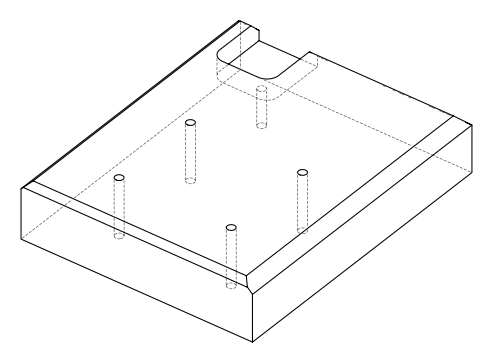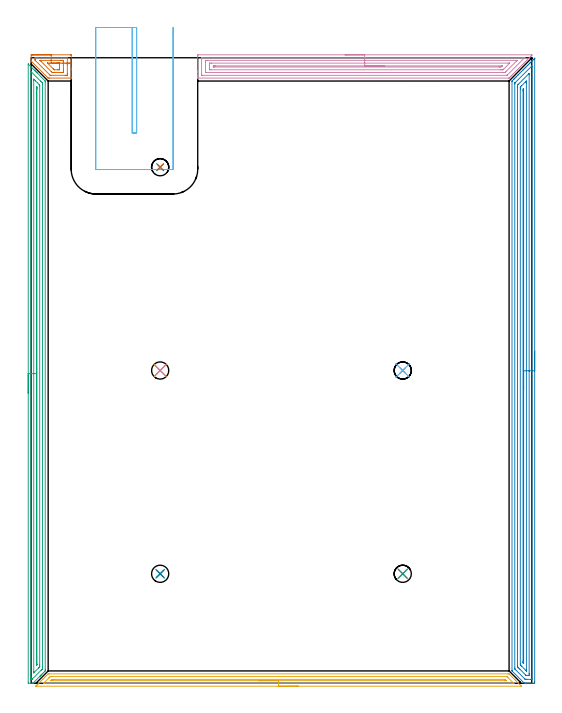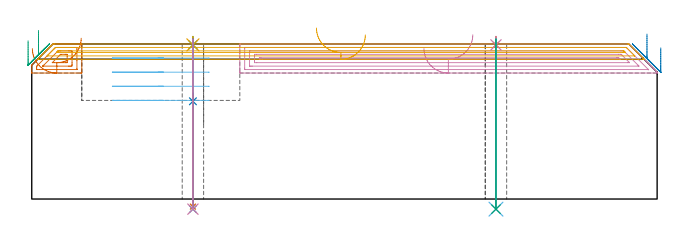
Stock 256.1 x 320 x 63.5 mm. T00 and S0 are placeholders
(PLAN: 16 operations, 5 tool changes, 40.6 min)
(1 AREA_MILL | FG_CHAMFER_SURFACE | UGT0205_001 | 0.87 min | 1913 mm3)
(2 AREA_MILL_1 | FG_CHAMFER_SURFACE_1 | UGT0205_001 | 12.66 min | 21537 mm3)
(3 AREA_MILL_2 | FG_CHAMFER_SURFACE_2 | UGT0205_001 | 10.08 min | 11774 mm3)
(4 AREA_MILL_3 | FG_CHAMFER_SURFACE_3 | UGT0205_001 | 6.8 min | 12020 mm3)
(5 AREA_MILL_4 | FG_CHAMFER_SURFACE_4 | UGT0205_001 | 5.98 min | 4758 mm3)
(6 MILL_SLOT | SLOT_PARTIAL_RECTANGULAR | UGT0201_107 | Follow Part, ap 6.25, ae 75% | 2.8 min | 101661 mm3)
(7 SPOT_DRILL | STEP1HOLE | NXT0321_9005460120000 | 0.03 min | 0 mm3)
(8 SPOT_DRILL_1 | STEP1HOLE_1 | NXT0321_9005460120000 | 0.03 min | 1 mm3)
(9 SPOT_DRILL_2 | STEP1HOLE_2 | NXT0321_9005460120000 | 0.03 min | 4 mm3)
(10 SPOT_DRILL_3 | STEP1HOLE_3 | NXT0321_9005460120000 | 0.03 min | 2 mm3)
(11 SPOT_DRILL_4 | STEP1HOLE_4 | NXT0321_9005460120000 | 0.03 min | 11 mm3)
(12 DRILL_THROUGH_HOLE_INTO_CENTER | STEP1HOLE | UGT0301_204 | 0.28 min | 3851 mm3)
(13 DRILL_THROUGH_HOLE_INTO_CENTER_1 | STEP1HOLE_1 | NXT0301_059 | 0.19 min | 2448 mm3)
(14 DRILL_THROUGH_HOLE_INTO_CENTER_2 | STEP1HOLE_2 | UGT0301_204 | 0.28 min | 3847 mm3)
(15 DRILL_THROUGH_HOLE_INTO_CENTER_3 | STEP1HOLE_3 | UGT0301_204 | 0.28 min | 3845 mm3)
(16 DRILL_THROUGH_HOLE_INTO_CENTER_4 | STEP1HOLE_4 | UGT0301_204 | 0.28 min | 3850 mm3)
(TOOL UGT0205_001 | Chamfer Mill 20 x 3 x 45 deg. | D20 FL50 Z2)
(TOOL UGT0201_107 | End Mill 25 mm | D25 FL25 Z2)
(TOOL NXT0321_9005460120000 | NC Spot Drill, 142deg, 12mm, Carbide, Uncoated | D12 PA142 FL30 Z2)
(TOOL UGT0301_204 | Twist Drill 8.8 mm | D8.8 PA118 FL80 Z2)
(TOOL NXT0301_059 | Carbide Drill 8.8mm [860.1-0880-026A1-MM 2214] | D8.8 PA140 FL47 Z2)
(OP 1 AREA_MILL)
G17 G21 G94 G90
T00 M6
G54
G17 G0 G90 X0.25 Y321.5 S1061 M3
G43 Z73.5 H0
Z61.6
G94 G1 X0.288 Z60.728 F250.
X0.402 Z59.864
X0.591 Z59.012
X0.853 Z58.18
X1.187 Z57.374
X1.59 Z56.6
X2.058 Z55.864
X2.59 Z55.172
X3.179 Z54.529
X3.822 Z53.94
X4.514 Z53.408
X5.25 Z52.94
X6.024 Z52.537
X6.83 Z52.203
X7.662 Z51.941
X8.513 Z51.752
X9.378 Z51.638
X10.25 Z51.6
X19.991
X20.287 Y321.496 Z51.602
X20.49 Y321.491 Z51.605
X20.5 Y321.281 Z51.815
Y314.658 Z58.436
Y313.899 Z59.199
Y313.766 Z59.332
Y309.778 Z63.32
X20.493 Y309.62 Z63.474
X20.49 Y309.604 Z63.49
X20.434 Y309.6 Z63.5
X9.364
X8.705 Y309.602 Z63.487
X8.561 Y309.738 Z63.36
X0.063 Y318.237 Z54.863
X0.01 Y318.301 Z54.797
X0. Y318.492 Z54.607
X0.001 Y321.492 Z51.606
X0.066 Y321.5 Z51.6
X10.25
Y320.086 Z53.014
X18.295 Y320.085 Z53.015
X18.446 Y320.081 Z53.019
X18.484 Y320.079 Z53.021
X18.491 Y320.072 Z53.028
X18.496 Y320.05 Z53.05
X18.499 Y320.01 Z53.09
X18.5 Y319.728 Z53.372
Y316.442 Z56.658
X18.499 Y311.701 Z61.399
X18.492 Y311.09 Z62.01
X18.49 Y311.026 Z62.074
X18.371 Y311.019 Z62.081
X18.294 Y311.015 Z62.085
X18.22
X17.41 Y311.014 Z62.086
X10.174 Y311.015 Z62.085
X10.024 Y311.017 Z62.083
X9.739 Y311.023 Z62.077
X9.666 Y311.09 Z62.01
X9.364 Y311.386 Z61.714
X2.28 Y318.47 Z54.63
X2.122 Y318.632 Z54.468
X2.046 Y318.715 Z54.385
X2.01 Y318.757 Z54.343
X2.007 Y318.836 Z54.264
X2.002 Y319.118 Z53.982
X2.001 Y319.399 Z53.701
X2.008 Y320.01 Z53.09
X2.01 Y320.074 Z53.026
X2.129 Y320.081 Z53.019
X2.206 Y320.085 Z53.015
X2.28
X3.09 Y320.086 Z53.014
X10.25
Y318.672 Z54.428
X15.121 Y318.671 Z54.429
X15.563
X16.009 Y318.669 Z54.431
X16.449 Y318.664 Z54.436
X16.495 Y318.226 Z54.874
X16.498 Y318.176 Z54.924
X16.5 Y317.334 Z55.766
Y313.766 Z59.334
X16.498 Y312.874 Z60.226
X16.497 Y312.826 Z60.274
X16.449 Y312.436 Z60.664
X16.003 Y312.431 Z60.669
X15.563 Y312.429 Z60.671
X15.12
X11.578 Y312.428 Z60.672
X11.136 Y312.429 Z60.671
X10.988 Y312.43 Z60.67
X10.87 Y312.432 Z60.668
X10.796 Y312.435 Z60.665
X10.739 Y312.472 Z60.628
X10.326 Y312.874 Z60.226
X10.25 Y312.949 Z60.151
X4.937 Y318.263 Z54.837
X4.562 Y318.646 Z54.454
X4.546 Y318.665 Z54.435
X4.549 Y318.667 Z54.433
X4.579 Y318.67 Z54.43
X4.619 Y318.671 Z54.429
X4.658
X10.25 Y318.672 Z54.428
Y317.257 Z55.843
X13.792
X13.868
X14.225 Y317.255 Z55.845
X14.403 Y317.253 Z55.847
X14.484 Y317.251 Z55.849
X14.49 Y317.191 Z55.909
X14.499 Y316.622 Z56.478
Y314.658 Z58.442
X14.495 Y313.95 Z59.15
X14.49 Y313.85 Z59.25
X14.399 Y313.848 Z59.252
X14.197 Y313.845 Z59.255
X13.792 Y313.843 Z59.257
X13.716
X11.944 Y313.844 Z59.256
X11.845 Y313.848 Z59.252
X11.824 Y313.849 Z59.251
X11.748 Y313.912 Z59.188
X11.563 Y314.092 Z59.008
X11.279 Y314.371 Z58.729
X8.479 Y317.17 Z55.93
X8.431 Y317.221 Z55.879
X8.423 Y317.231 Z55.869
X8.413 Y317.25 Z55.85
X8.479 Y317.253 Z55.847
X8.557 Y317.255 Z55.845
X9.364 Y317.257 Z55.843
X10.25
X11.122 Z55.881
X11.986 Z55.995
X12.838 Z56.183
X13.67 Z56.446
X14.476 Z56.78
X15.25 Z57.182
X15.986 Z57.651
X16.678 Z58.182
X17.321 Z58.772
X17.91 Z59.415
X18.442 Z60.107
X18.91 Z60.843
X19.313 Z61.616
X19.647 Z62.422
X19.909 Z63.254
X20.098 Z64.106
X20.212 Z64.971
X20.25 Z65.843
G0 Z73.5
M5
M2
(OP 2 AREA_MILL_1)
G17 G21 G94 G90
T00 M6
G54
G17 G0 G90 X257.6 Y169.85 S1061 M3
G43 Z73.5 H0
Z61.9
G94 G1 Y169.812 Z61.028 F250.
Y169.698 Z60.163
Y169.509 Z59.312
Y169.247 Z58.48
Y168.913 Z57.674
Y168.51 Z56.9
Y168.042 Z56.164
Y167.511 Z55.472
Y166.921 Z54.829
Y166.278 Z54.24
Y165.586 Z53.708
Y164.85 Z53.24
Y164.076 Z52.837
Y163.27 Z52.503
Y162.438 Z52.241
Y161.587 Z52.052
Y160.722 Z51.938
Y159.85 Z51.9
Y0.996
X257.599 Y0.601 Z51.901
X257.594 Y0.11 Z51.903
X257.591 Y0.009 Z51.905
X257.107 Y0. Z52.389
X256.818 Z52.677
X256.222 Z53.272
X254.761 Z54.736
X253.569 Z55.926
X252.954 Z56.546
X252.684 Z56.815
X252.549 Y0.001 Z56.951
X252.295 Y0.01 Z57.202
X252.242 Y0.06 Z57.256
X252.144 Y0.155 Z57.354
X246.158 Y6.142 Z63.341
X246.013 Y6.291 Z63.481
X246.004 Y6.304 Z63.489
X246. Y6.4 Z63.5
Y307.947
X246.004 Y308.095 Z63.489
X246.019 Y308.116 Z63.474
X246.24 Y308.34 Z63.26
X246.936 Y309.037 Z62.561
X247.074 Y309.174 Z62.426
X247.185 Y309.285 Z62.315
X247.378 Y309.479 Z62.12
X247.481 Y309.583 Z62.016
X247.82 Y309.921 Z61.677
X247.936 Y310.036 Z61.563
X248.077 Y310.177 Z61.422
X248.262 Y310.363 Z61.235
X248.373 Y310.475 Z61.124
X248.969 Y311.069 Z60.53
X249.147 Y311.248 Z60.351
X249.861 Y311.962 Z59.638
X250.031 Y312.133 Z59.466
X250.753 Y312.854 Z58.746
X250.916 Y313.017 Z58.581
X251.645 Y313.746 Z57.854
X251.8 Y313.902 Z57.697
X252.237 Y314.338 Z57.262
X252.538 Y314.638 Z56.961
X252.684 Y314.786 Z56.812
X253.127 Y315.227 Z56.373
X253.43 Y315.53 Z56.069
X253.569 Y315.671 Z55.927
X253.971 Y316.071 Z55.529
X254.053 Y316.153 Z55.447
X254.322 Y316.422 Z55.177
X254.453 Y316.555 Z55.043
X254.833 Y316.933 Z54.667
X254.961 Y317.061 Z54.539
X255.214 Y317.315 Z54.285
X255.338 Y317.44 Z54.158
X255.695 Y317.795 Z53.804
X255.869 Y317.969 Z53.631
X256.106 Y318.207 Z53.392
X256.222 Y318.324 Z53.274
X256.558 Y318.658 Z52.942
X256.777 Y318.877 Z52.723
X256.998 Y319.099 Z52.5
X257.107 Y319.209 Z52.389
X257.549 Y319.649 Z51.951
X257.595 Y319.694 Z51.905
X257.598 Z51.901
X257.6 Z51.9
Y159.85
X256.186 Z53.314
Y2.386
X256.184 Y2.172 Z53.316
X256.182 Y2.065 Z53.318
X256.179 Y2.021 Z53.321
X256.102 Y2.01 Z53.398
X255.718 Y2.002 Z53.782
X253.569 Y2. Z55.931
X253.066 Y2.001 Z56.434
X252.876 Y2.006 Z56.624
X252.781 Y2.01 Z56.719
X252.733 Y2.029 Z56.767
X252.684 Y2.072 Z56.816
X252.365 Y2.386 Z57.135
X247.904 Y6.846 Z61.596
X247.541 Y7.217 Z61.959
X247.438 Y7.324 Z62.062
X247.421 Y7.383 Z62.079
X247.418 Y7.488 Z62.082
X247.414 Y7.701 Z62.086
Y306.609
X247.419 Y307.036 Z62.081
X247.421 Y307.058 Z62.079
X247.433 Y307.076 Z62.067
X247.463 Y307.111 Z62.037
X247.52 Y307.17 Z61.98
X247.613 Y307.264 Z61.887
X255.966 Y315.616 Z53.534
X256.053 Y315.701 Z53.447
X256.141 Y315.784 Z53.359
X256.171 Y315.81 Z53.329
X256.184 Y315.569 Z53.316
X256.185 Y315.53 Z53.315
X256.186 Y315.467 Z53.314
Y159.85
X254.772 Z54.728
X254.771 Y5.062 Z54.729
X254.77 Y4.742 Z54.73
X254.766 Y4.17 Z54.734
X254.764 Y4.019 Z54.736
X254.616 Y4.006 Z54.884
X254.453 Y4.003 Z55.047
X253.737 Y4. Z55.763
X253.569 Y4.001 Z55.931
X253.401 Y4.002 Z56.099
X253.288 Y4.006 Z56.212
X253.201 Y4.01 Z56.299
X253.168 Y4.04 Z56.332
X253.031 Y4.17 Z56.469
X250.031 Y7.168 Z59.469
X249.461 Y7.738 Z60.039
X249.147 Y8.057 Z60.353
X248.863 Y8.348 Z60.637
X248.835 Y8.386 Z60.665
X248.833 Y8.438 Z60.667
X248.83 Y8.524 Z60.67
X248.829 Y8.631 Z60.671
Y8.952
Y304.824
X248.83 Y305.144 Z60.67
X248.835 Y305.717 Z60.665
X248.839 Y306.027 Z60.661
X249.147 Y306.345 Z60.353
X249.277 Y306.477 Z60.223
X254.762 Y311.962 Z54.738
X254.765 Z54.735
X254.77 Y311.754 Z54.73
X254.771 Y311.641 Z54.729
X254.772 Y159.85 Z54.728
X253.357 Z56.143
Y6.846
X253.355 Y6.34 Z56.145
X253.354 Y6.313 Z56.146
X253.352 Y6.31 Z56.148
X253.344 Y6.315 Z56.156
X253.267 Y6.386 Z56.233
X253.113 Y6.537 Z56.387
X250.916 Y8.734 Z58.584
X250.525 Y9.131 Z58.975
X250.329 Y9.332 Z59.171
X250.25 Y9.43 Z59.25
X250.248 Y9.523 Z59.252
X250.243 Y10.201 Z59.257
Y303.932
X250.244 Y304.609 Z59.256
X250.247 Y304.824 Z59.253
X250.25 Y304.989 Z59.25
X250.358 Y305.102 Z59.142
X250.498 Y305.246 Z59.002
X250.916 Y305.667 Z58.584
X252.827 Y307.578 Z56.673
X253.162 Y307.912 Z56.338
X253.224 Y307.971 Z56.276
X253.298 Y308.038 Z56.202
X253.351 Y308.082 Z56.149
X253.352 Y307.997 Z56.148
X253.356 Y307.715 Z56.144
X253.357 Y307.501 Z56.143
Y306.975
Y159.85
X251.943 Z57.557
Y10.271
X251.942 Y10.223 Z57.558
X251.939 Y10.185 Z57.561
X251.938 Y10.175 Z57.562
X251.918 Y10.191 Z57.582
X251.8 Y10.304 Z57.7
X251.693 Y10.415 Z57.807
X251.664 Y10.456 Z57.836
X251.661 Y10.488 Z57.839
X251.659 Y10.557 Z57.841
X251.657 Y11.307 Z57.843
Y11.451
Y303.04
X251.658 Y303.183 Z57.842
X251.664 Y303.932 Z57.836
X251.721 Y304.012 Z57.779
X251.8 Y304.096 Z57.7
X251.886 Y304.18 Z57.614
X251.933 Y304.223 Z57.567
X251.937 Y304.172 Z57.563
X251.94 Y304.077 Z57.56
X251.942 Y303.932 Z57.558
X251.943 Y303.788 Z57.557
Y159.85
Y158.979 Z57.595
Y158.114 Z57.709
Y157.262 Z57.898
Y156.43 Z58.16
Y155.624 Z58.494
Y154.85 Z58.897
Y154.114 Z59.365
Y153.422 Z59.896
Y152.779 Z60.486
Y152.19 Z61.129
Y151.659 Z61.821
Y151.19 Z62.557
Y150.787 Z63.331
Y150.453 Z64.137
Y150.191 Z64.969
Y150.002 Z65.82
Y149.888 Z66.685
Y149.85 Z67.557
G0 Z73.5
M5
M2
(OP 3 AREA_MILL_2)
G17 G21 G94 G90
T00 M6
G54
G17 G0 G90 X-1.5 Y148.4 S1061 M3
G43 Z73.5 H0
Z64.8
G94 G1 Y148.438 Z63.928 F250.
Y148.552 Z63.064
Y148.74 Z62.212
Y149.003 Z61.38
Y149.337 Z60.574
Y149.739 Z59.8
Y150.208 Z59.064
Y150.739 Z58.372
Y151.329 Z57.729
Y151.972 Z57.14
Y152.664 Z56.608
Y153.4 Z56.14
Y154.174 Z55.737
Y154.98 Z55.403
Y155.812 Z55.141
Y156.663 Z54.952
Y157.528 Z54.838
Y158.4 Z54.8
X-1.499 Y316.77 Z54.799
X-1.494 Y316.782 Z54.803
X-1.473 Y316.77 Z54.825
X-1.382 Y316.682 Z54.917
X1.599 Y313.701 Z57.899
X1.809 Y313.492 Z58.107
X1.972 Y313.33 Z58.267
X2.13 Y313.171 Z58.427
X2.256 Y313.045 Z58.554
X2.411 Y312.891 Z58.706
X2.561 Y312.74 Z58.858
X2.703 Y312.598 Z59.001
X2.85 Y312.452 Z59.145
X2.992 Y312.309 Z59.29
X3.15 Y312.151 Z59.448
X3.289 Y312.013 Z59.585
X7.172 Y308.129 Z63.471
X7.193 Y308.096 Z63.493
X7.2 Y307.641 Z63.5
Y6.883
X7.202 Y6.305 Z63.483
X7.049 Y6.147 Z63.344
X6.207 Y5.307 Z62.507
X5.549 Y4.648 Z61.848
X5.102 Y4.201 Z61.401
X5.044 Y4.143 Z61.341
X4.989 Y4.089 Z61.288
X4.804 Y3.903 Z61.103
X4.752 Y3.85 Z61.049
X4.702 Y3.801 Z61.001
X4.506 Y3.605 Z60.805
X4.459 Y3.558 Z60.756
X4.414 Y3.514 Z60.713
X4.208 Y3.307 Z60.507
X1.228 Y0.328 Z57.527
X1.094 Y0.193 Z57.391
X0.927 Y0.03 Z57.225
X0.896 Y0.007 Z57.193
X0.875 Y0.003 Z57.173
X0.853 Y0. Z57.151
X-0.222 Z56.072
X-1.45 Y0.001 Z54.847
X-1.491 Y0.003 Z54.805
X-1.5 Y0.382 Z54.8
Y158.4
X-0.086 Z56.214
X-0.085 Y312.598 Z56.215
X-0.083 Y312.845 Z56.217
X-0.08 Y312.905 Z56.22
X-0.079 Y312.917 Z56.221
X-0.061 Y312.902 Z56.239
X-0.006 Y312.852 Z56.294
X0.252 Y312.598 Z56.552
X4.722 Y308.129 Z61.022
X5.044 Y307.804 Z61.344
X5.605 Y307.235 Z61.905
X5.779 Y307.041 Z62.079
X5.781 Y306.857 Z62.081
X5.785 Y306.48 Z62.085
Y7.916
X5.779 Y7.356 Z62.079
X5.762 Y7.324 Z62.062
X5.713 Y7.269 Z62.013
X5.629 Y7.182 Z61.929
X5.333 Y6.883 Z61.633
X5.188 Y6.737 Z61.488
X0.758 Y2.309 Z57.058
X0.656 Y2.209 Z56.956
X0.457 Y2.019 Z56.757
X0.179 Y2.005 Z56.479
X-0.011 Y2.004 Z56.289
X-0.045 Y2.005 Z56.255
X-0.076 Y2.009 Z56.224
X-0.079 Y2.054 Z56.221
X-0.084 Y2.273 Z56.216
X-0.085 Y2.414 Z56.215
X-0.086 Y3.168 Z56.214
Y158.4
X1.328 Z57.628
X1.329 Y308.337 Z57.629
X1.33 Y309.022 Z57.63
X1.331 Y309.053 Z57.631
X1.373 Y309.022 Z57.673
X1.533 Y308.865 Z57.833
X2.272 Y308.129 Z58.572
X3.166 Y307.235 Z59.466
X4.059 Y306.341 Z60.359
X4.167 Y306.231 Z60.467
X4.354 Y306.035 Z60.654
X4.365 Y305.655 Z60.665
X4.369 Y305.447 Z60.669
X4.371 Y305.239 Z60.671
Y9.356
X4.369 Y8.671 Z60.669
X4.367 Y8.467 Z60.667
X4.365 Y8.397 Z60.665
X4.328 Y8.339 Z60.628
X4.167 Y8.171 Z60.467
X3.973 Y7.974 Z60.273
X3.778 Y7.777 Z60.078
X1.399 Y5.399 Z57.699
X1.359 Y5.362 Z57.659
X1.336 Y5.344 Z57.636
X1.335 Y5.345 Z57.635
X1.333 Y5.364 Z57.633
X1.329 Y5.781 Z57.629
Y5.989
X1.328 Y158.4 Z57.628
X2.743 Z59.043
Y304.215
X2.744 Y304.553 Z59.044
X2.746 Y304.891 Z59.046
X2.749 Y305.103 Z59.049
X2.757 Y305.183 Z59.057
X2.848 Y305.097 Z59.148
X2.898 Y305.046 Z59.198
X2.945 Y304.995 Z59.245
X2.95 Y304.898 Z59.25
X2.955 Y304.553 Z59.255
X2.957 Y304.334 Z59.257
Y303.997
Y9.903
X2.954 Y9.565 Z59.254
X2.951 Y9.456 Z59.251
X2.948 Y9.409 Z59.248
X2.934 Y9.393 Z59.234
X2.754 Y9.215 Z59.054
X2.749 Y9.216 Z59.049
X2.747 Y9.223 Z59.047
X2.744 Y9.565 Z59.044
X2.743 Y11.353 Z59.043
Y158.4
Y159.271 Z59.081
Y160.136 Z59.195
Y160.988 Z59.383
Y161.82 Z59.646
Y162.626 Z59.98
Y163.4 Z60.382
Y164.136 Z60.851
Y164.828 Z61.382
Y165.471 Z61.972
Y166.06 Z62.615
Y166.591 Z63.307
Y167.06 Z64.043
Y167.463 Z64.816
Y167.797 Z65.622
Y168.059 Z66.454
Y168.248 Z67.306
Y168.362 Z68.171
Y168.4 Z69.043
G0 Z73.5
M5
M2
(OP 4 AREA_MILL_3)
G17 G21 G94 G90
T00 M6
G54
G17 G0 G90 X160.615 Y321.5 S1061 M3
G43 Z73.5 H0
Z61.6
G94 G1 X160.653 Z60.728 F250.
X160.767 Z59.863
X160.956 Z59.012
X161.218 Z58.18
X161.552 Z57.374
X161.955 Z56.6
X162.423 Z55.864
X162.954 Z55.172
X163.544 Z54.529
X164.187 Z53.939
X164.879 Z53.408
X165.615 Z52.94
X166.389 Z52.537
X167.195 Z52.203
X168.027 Z51.941
X168.878 Z51.752
X169.743 Z51.638
X170.615 Z51.6
X256.03
X256.1 Y321.435 Z51.665
X256.115 Y321.42 Z51.68
X256.139 Y321.395 Z51.704
X256.157 Y321.375 Z51.723
X256.159 Y321.371 Z51.727
X256.1 Y321.247 Z51.852
X256.036 Y321.151 Z51.948
X255.967 Y321.07 Z52.029
X255.927 Y321.03 Z52.07
X255.672 Y320.775 Z52.325
X255.355 Y320.456 Z52.64
X254.785 Y319.887 Z53.212
X254.463 Y319.564 Z53.532
X253.898 Y319. Z54.1
X253.571 Y318.672 Z54.424
X253.011 Y318.113 Z54.987
X252.68 Y317.78 Z55.316
X252.124 Y317.226 Z55.874
X251.788 Y316.888 Z56.208
X251.237 Y316.339 Z56.761
X250.896 Y315.996 Z57.1
X250.35 Y315.451 Z57.648
X250.004 Y315.104 Z57.992
X249.463 Y314.564 Z58.536
X249.113 Y314.212 Z58.884
X248.576 Y313.677 Z59.423
X248.221 Y313.32 Z59.776
X247.689 Y312.79 Z60.31
X247.329 Y312.428 Z60.668
X246.802 Y311.902 Z61.197
X246.438 Y311.536 Z61.56
X245.915 Y311.015 Z62.085
X245.546 Y310.644 Z62.452
X245.028 Y310.128 Z62.972
X244.824 Y309.923 Z63.175
X244.561 Y309.662 Z63.434
X244.495 Y309.604 Z63.489
X244.377 Y309.6 Z63.5
X85.371
X85.21 Y309.602 Z63.488
X85.207 Y309.656 Z63.436
X85.2 Y310.057 Z63.042
Y310.409 Z62.691
Y311.09 Z62.005
Y312.323 Z60.774
Y312.874 Z60.22
Y313.491 Z59.605
Y320.902 Z52.196
X85.202 Y321.18 Z51.918
X85.21 Y321.492 Z51.606
X85.523 Y321.499 Z51.599
X170.615 Y321.5 Z51.6
Y320.086 Z53.014
X252.199 Y320.085 Z53.015
X252.503 Y320.081 Z53.019
X252.522 Y320.079 Z53.021
X252.523 Y320.078 Z53.022
X252.513 Y320.066 Z53.034
X243.735 Y311.286 Z61.814
X243.535 Y311.09 Z62.01
X243.478 Y311.04 Z62.06
X243.441 Y311.021 Z62.079
X243.342 Y311.018 Z62.082
X243.19 Y311.015 Z62.085
X87.528 Y311.014 Z62.086
X87.375 Y311.016 Z62.084
X87.274 Y311.019 Z62.081
X87.209 Y311.023 Z62.077
X87.206 Y311.034 Z62.066
X87.203 Y311.09 Z62.01
X87.2 Y311.493 Z61.607
Y319.521 Z53.579
X87.203 Y320.01 Z53.09
X87.206 Y320.06 Z53.04
X87.209 Y320.078 Z53.022
X87.299 Y320.082 Z53.018
X87.451 Y320.085 Z53.015
X170.615 Y320.086 Z53.014
Y318.672 Z54.428
X248.397 Y318.671 Z54.429
X248.482 Y318.67 Z54.43
X248.581 Y318.666 Z54.434
X248.648 Y318.662 Z54.438
X248.589 Y318.598 Z54.502
X248.497 Y318.501 Z54.599
X248.397 Y318.398 Z54.702
X248.311 Y318.312 Z54.788
X242.874 Y312.874 Z60.226
X242.507 Y312.512 Z60.588
X242.45 Y312.461 Z60.639
X242.419 Y312.435 Z60.665
X242.367 Y312.434 Z60.666
X242.144 Y312.431 Z60.669
X241.697 Y312.429 Z60.671
X241.251 Y312.428 Z60.672
X89.39 Y312.429 Z60.671
X89.242 Y312.43 Z60.67
X89.218 Y312.432 Z60.668
X89.212 Y312.434 Z60.666
X89.208 Y312.456 Z60.644
X89.203 Y312.557 Z60.543
X89.201 Y312.684 Z60.416
X89.2 Y312.874 Z60.226
X89.201 Y318.415 Z54.685
X89.207 Y318.606 Z54.494
X89.21 Y318.657 Z54.443
X89.227 Y318.665 Z54.435
X89.279 Y318.667 Z54.433
X89.39 Y318.67 Z54.43
X89.838 Y318.671 Z54.429
X90.284 Y318.672 Z54.428
X170.615
Y317.257 Z55.843
X244.008
X244.653 Y317.254 Z55.846
X244.765 Y317.252 Z55.848
X244.787 Y317.25 Z55.85
X244.782 Y317.242 Z55.858
X244.75 Y317.205 Z55.895
X244.645 Y317.096 Z56.004
X241.73 Y314.18 Z58.92
X241.568 Y314.021 Z59.079
X241.437 Y313.895 Z59.205
X241.397 Y313.858 Z59.242
X241.351 Y313.85 Z59.25
X241.251 Y313.845 Z59.255
X241.173 Y313.844 Z59.256
X240.358 Y313.843 Z59.257
X240.281
X91.993
X91.246 Y313.85 Z59.25
X91.21 Y313.851 Z59.249
X91.207 Y313.898 Z59.202
X91.203 Y314.003 Z59.097
X91.201 Y314.214 Z58.886
X91.2 Y314.635 Z58.465
Y316.419 Z56.681
X91.201 Y316.876 Z56.224
X91.203 Y317.094 Z56.006
X91.207 Y317.202 Z55.898
X91.21 Y317.25 Z55.85
X91.259 Y317.252 Z55.848
X92.07 Y317.257 Z55.843
X92.147
X170.615
Y315.843 Z57.257
X240.651
X240.847 Y315.841 Z57.259
X240.917 Y315.839 Z57.261
X240.924 Y315.837 Z57.263
X240.922 Y315.832 Z57.268
X240.892 Y315.796 Z57.304
X240.797 Y315.697 Z57.403
X240.65 Y315.55 Z57.55
X240.503 Y315.405 Z57.695
X240.358 Y315.264 Z57.836
X239.756 Y315.259 Z57.841
X239.464 Y315.258 Z57.842
X93.857
X93.253 Y315.261 Z57.839
X93.221 Y315.264 Z57.836
X93.21 Y315.269 Z57.831
X93.204 Y315.31 Z57.79
X93.202 Y315.55 Z57.55
X93.203 Y315.714 Z57.386
X93.206 Y315.796 Z57.304
X93.209 Y315.831 Z57.269
X93.271 Y315.836 Z57.264
X93.566 Y315.841 Z57.259
X93.857 Y315.842 Z57.258
X94.457 Y315.843 Z57.257
X170.615
X171.486 Z57.295
X172.351 Z57.409
X173.203 Z57.598
X174.035 Z57.86
X174.841 Z58.194
X175.615 Z58.597
X176.351 Z59.065
X177.043 Z59.596
X177.686 Z60.186
X178.275 Z60.829
X178.806 Z61.521
X179.275 Z62.257
X179.678 Z63.031
X180.012 Z63.837
X180.274 Z64.669
X180.463 Z65.52
X180.577 Z66.385
X180.615 Z67.257
G0 Z73.5
M5
M2
(OP 5 AREA_MILL_4)
G17 G21 G94 G90
T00 M6
G54
G17 G0 G90 X136.6 Y-1.5 S1061 M3
G43 Z73.5 H0
Z67.2
G94 G1 X136.562 Z66.328 F250.
X136.448 Z65.464
X136.259 Z64.612
X135.997 Z63.78
X135.663 Z62.974
X135.26 Z62.2
X134.792 Z61.464
X134.261 Z60.772
X133.671 Z60.129
X133.028 Z59.54
X132.336 Z59.008
X131.6 Z58.54
X130.826 Z58.137
X130.02 Z57.803
X129.188 Z57.541
X128.337 Z57.352
X127.472 Z57.238
X126.6 Z57.2
X2.559
X2.532 Y-1.499 Z57.201
X2.419 Y-1.492 Z57.205
X2.458 Y-1.446 Z57.252
X2.559 Y-1.341 Z57.357
X3.005 Y-0.894 Z57.803
X3.343 Y-0.558 Z58.142
X3.554 Y-0.346 Z58.353
X3.78 Y-0.119 Z58.579
X3.897 Y-0.001 Z58.695
X4.259 Y0.359 Z59.059
X4.423 Y0.523 Z59.223
X4.958 Y1.06 Z59.755
X5.236 Y1.336 Z60.036
X5.293 Y1.393 Z60.093
X5.843 Y1.945 Z60.64
X6.128 Y2.228 Z60.928
X6.14 Y2.24 Z60.94
X6.727 Y2.829 Z61.525
X7.021 Y3.12 Z61.82
X7.612 Y3.714 Z62.41
X7.901 Y4.001 Z62.701
X7.913 Y4.013 Z62.713
X8.652 Y4.752 Z63.451
X8.705 Y4.799 Z63.483
X9.252 Y4.8 Z63.5
X243.949
X244.495 Y4.799 Z63.483
X244.549 Y4.752 Z63.451
X247.652 Y1.65 Z60.346
X250.306 Y-1.004 Z57.692
X250.79 Y-1.491 Z57.208
X250.792 Y-1.497 Z57.202
X250.79 Y-1.5 Z57.2
X126.6
Y-0.086 Z58.614
X6.574 Y-0.085 Z58.615
X6.539 Y-0.084 Z58.616
X6.292 Y-0.069 Z58.631
X6.317 Y-0.04 Z58.66
X6.403 Y0.051 Z58.751
X6.492 Y0.142 Z58.842
X6.574 Y0.225 Z58.925
X9.067 Y2.717 Z61.417
X9.252 Y2.901 Z61.601
X9.514 Y3.159 Z61.859
X9.727 Y3.365 Z62.065
X10.144 Y3.384 Z62.084
X10.178 Y3.385 Z62.085
X243.09 Y3.386 Z62.086
X243.305 Y3.383 Z62.083
X243.411 Y3.38 Z62.08
X243.462 Y3.376 Z62.076
X243.57 Y3.272 Z61.972
X243.949 Y2.901 Z61.601
X246.894 Y-0.045 Z58.655
X246.923 Y-0.077 Z58.623
X246.925 Y-0.082 Z58.618
X246.923 Y-0.084 Z58.616
X246.901 Y-0.085 Z58.615
X126.6 Y-0.086 Z58.614
Y1.328 Z60.028
X11.036 Y1.329 Z60.029
X10.467 Y1.33 Z60.03
X10.158 Y1.333 Z60.033
X10.144 Y1.336 Z60.036
Y1.339 Z60.039
Y1.343 Z60.043
X10.298 Y1.497 Z60.197
X10.452 Y1.65 Z60.35
X10.747 Y1.937 Z60.637
X10.797 Y1.965 Z60.665
X10.874 Y1.967 Z60.667
X11.036 Y1.969 Z60.669
X11.605 Y1.971 Z60.671
X11.929 Y1.972 Z60.672
X242.164 Y1.971 Z60.671
X242.272 Y1.97 Z60.67
X242.358 Y1.967 Z60.667
X242.412 Y1.965 Z60.665
X242.451 Y1.937 Z60.637
X242.746 Y1.65 Z60.35
X243.056 Y1.341 Z60.041
X243.057 Y1.332 Z60.032
X243.056
X242.488 Y1.329 Z60.029
X242.164
X126.6 Y1.328 Z60.028
X125.729 Z60.067
X124.864 Z60.18
X124.012 Z60.369
X123.18 Z60.632
X122.374 Z60.965
X121.6 Z61.368
X120.864 Z61.837
X120.172 Z62.368
X119.529 Z62.957
X118.94 Z63.601
X118.409 Z64.293
X117.94 Z65.028
X117.537 Z65.802
X117.203 Z66.608
X116.941 Z67.44
X116.752 Z68.292
X116.638 Z69.157
X116.6 Z70.028
G0 Z73.5
M5
M2
(OP 6 MILL_SLOT)
G17 G21 G94 G90
T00 M6
G54
G17 G0 G90 X51.75 Y335.5 S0 M3
G43 Z73.5 H0
Z57.725
G94 G1 Y332.5 F250.
Y281.55 F500.
X53.95
Y332.5
Y335.5 F250.
X33.
Y332.5
Y263. F500.
G3 X33.2 Y262.8 R0.2
G1 X72.5
G3 X72.7 Y263. R0.2
G1 Y332.5
Y335.5 F250.
G0 X51.75 Z51.95
G1 Y332.5
Y281.55 F500.
X53.95
Y332.5
Y335.5 F250.
X33.
Y332.5
Y263. F500.
G3 X33.2 Y262.8 R0.2
G1 X72.5
G3 X72.7 Y263. R0.2
G1 Y332.5
Y335.5 F250.
G0 X51.75 Z46.175
G1 Y332.5
Y281.55 F500.
X53.95
Y332.5
Y335.5 F250.
X33.
Y332.5
Y263. F500.
G3 X33.2 Y262.8 R0.2
G1 X72.5
G3 X72.7 Y263. R0.2
G1 Y332.5
Y335.5 F250.
G0 X51.75 Z40.4
G1 Y332.5
Y281.55 F500.
X53.95
Y332.5
Y335.5 F250.
X33.
Y332.5
Y263. F500.
G3 X33.2 Y262.8 R0.2
G1 X72.5
G3 X72.7 Y263. R0.2
G1 Y332.5
Y335.5 F250.
G0 Z73.5
M5
M2
(OP 7 SPOT_DRILL)
G17 G21 G94 G90
T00 M6
G54
G17 G0 G90 X190.1 Y160. S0 M3
G43 Z73.5 H0
G94 G81 G98 Z63.121 F250. R66.5
G80
M5
M2
(OP 8 SPOT_DRILL_1)
G17 G21 G94 G90
T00 M6
G54
G17 G0 G90 X66. Y264. S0 M3
G43 Z73.5 H0
G94 G81 G98 Z40.021 F250. R43.4
G80
M5
M2
(OP 9 SPOT_DRILL_2)
G17 G21 G94 G90
T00 M6
G54
G17 G0 G90 X66. Y56. S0 M3
G43 Z73.5 H0
G94 G81 G98 Z63.121 F250. R66.5
G80
M5
M2
(OP 10 SPOT_DRILL_3)
G17 G21 G94 G90
T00 M6
G54
G17 G0 G90 X190.1 Y56. S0 M3
G43 Z73.5 H0
G94 G81 G98 Z63.121 F250. R66.5
G80
M5
M2
(OP 11 SPOT_DRILL_4)
G17 G21 G94 G90
T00 M6
G54
G17 G0 G90 X66. Y160. S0 M3
G43 Z73.5 H0
G94 G81 G98 Z63.121 F250. R66.5
G80
M5
M2
(OP 12 DRILL_THROUGH_HOLE_INTO_CENTER)
G17 G21 G94 G90
T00 M6
G54
G17 G0 G90 X190.1 Y160. S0 M3
G43 Z73.5 H0
G94 G73 G98 Z-4.144 F250. Q8.455 R65.5
G80
M5
M2
(OP 13 DRILL_THROUGH_HOLE_INTO_CENTER_1)
G17 G21 G94 G90
T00 M6
G54
G17 G0 G90 X66. Y264. S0 M3
G43 Z73.5 H1
G94 G73 G98 Z-3.101 F250. Q8.7 R42.4
G80
M5
M2
(OP 14 DRILL_THROUGH_HOLE_INTO_CENTER_2)
G17 G21 G94 G90
T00 M6
G54
G17 G0 G90 X66. Y56. S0 M3
G43 Z73.5 H0
G94 G73 G98 Z-4.144 F250. Q8.455 R65.5
G80
M5
M2
(OP 15 DRILL_THROUGH_HOLE_INTO_CENTER_3)
G17 G21 G94 G90
T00 M6
G54
G17 G0 G90 X190.1 Y56. S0 M3
G43 Z73.5 H0
G94 G73 G98 Z-4.144 F250. Q8.455 R65.5
G80
M5
M2
(OP 16 DRILL_THROUGH_HOLE_INTO_CENTER_4)
G17 G21 G94 G90
T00 M6
G54
G17 G0 G90 X66. Y160. S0 M3
G43 Z73.5 H0
G94 G73 G98 Z-4.144 F250. Q8.455 R65.5
G80
M5
M2
